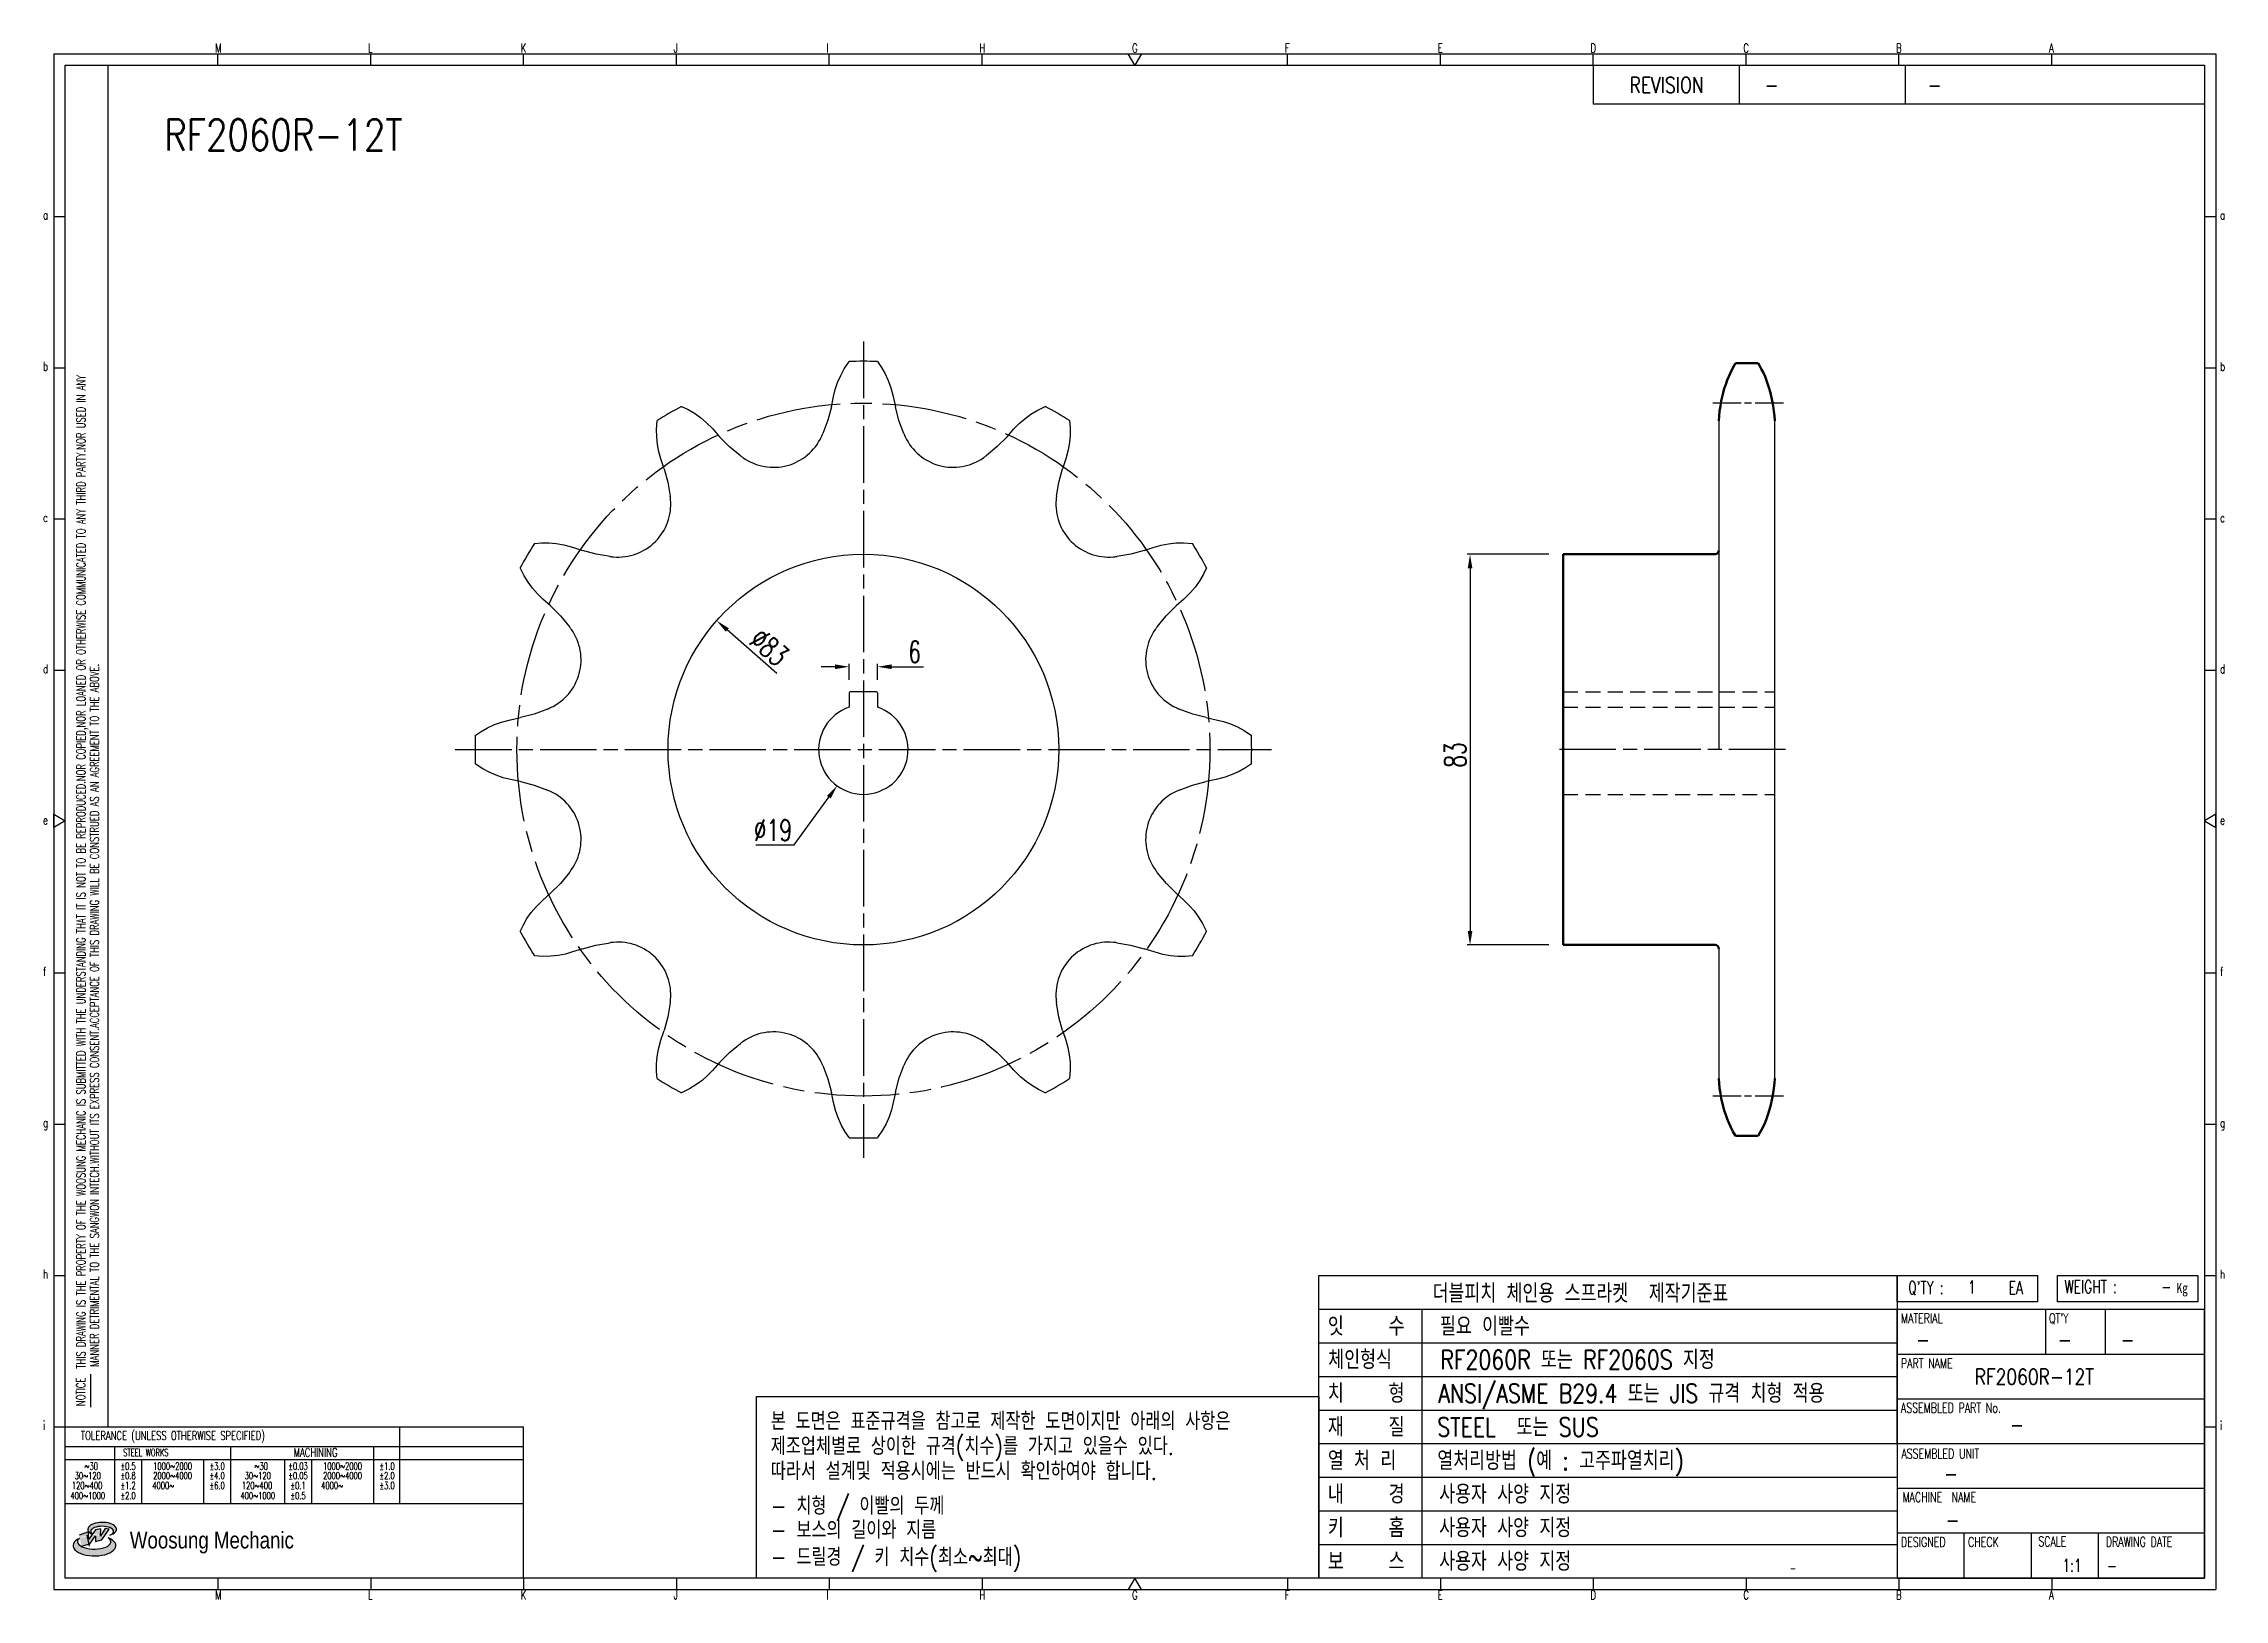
# Model space of a CAD drawing. Header units: millimetres. Extents: x 963 to 1426, y -1904 to -1573.
import ezdxf
from ezdxf.enums import TextEntityAlignment as Align

# ---------------------------------------------------------------- set-up
doc = ezdxf.new("R2010")
doc.units = ezdxf.units.MM
for name, pattern in [('AM_ISO08W050', [18, 12, -1.5, 3, -1.5]), ('AM_ISO08W050x2', [9, 6, -0.75, 1.5, -0.75]), ('HIDDEN', [9.525, 6.35, -3.175])]:
    doc.linetypes.add(name, pattern=pattern)
for name, color, linetype, lineweight in [('AM_0', 7, 'Continuous', 50), ('CEN1', 1, 'AM_ISO08W050', 25), ('PEN_RF1', 6, 'AM_ISO08W050x2', 25)]:
    doc.layers.add(name, color=color, linetype=linetype, lineweight=lineweight)
for name, color, linetype in [('HIDDEN_RF1', 3, 'HIDDEN'), ('S-DIM', 7, 'Continuous'), ('TITLE', 7, 'Continuous'), ('도면레이아웃', 7, 'Continuous')]:
    doc.layers.add(name, color=color, linetype=linetype)
doc.styles.add('HAN', font='ROMANS.shx', dxfattribs={"width": 0.7, "bigfont": 'whgtxt.shx'})
doc.styles.add('HKD_ST2', font='romans.shx', dxfattribs={"width": 0.7, "height": 4, "bigfont": '@extfont2.shx'})
doc.styles.add('HSG', font='SIMPLEX.shx', dxfattribs={"width": 0.7, "bigfont": 'HSG.shx'})
doc.styles.add('ROMANS', font='romans.shx', dxfattribs={"width": 0.7, "bigfont": 'whgtxt.shx'})
doc.styles.add('SLDTEXTSTYLE4', font='arial.ttf', dxfattribs={"width": 0.8})
doc.dimstyles.new('RF-S3', dxfattribs={"dimscale": 3, "dimtxt": 1.5, "dimasz": 1, "dimexe": 0.2, "dimexo": 1, "dimgap": 0.3, "dimtad": 1, "dimtoh": 1, "dimdec": 1, "dimrnd": 0.01, "dimzin": 9, "dimdsep": 46, "dimtxsty": 'HSG', "dimcen": 0, "dimclrd": 1, "dimclre": 1, "dimclrt": 150, "dimazin": 2, "dimtp": 1, "dimtm": 1, "dimtfac": 0.5, "dimtdec": 1, "dimtofl": 0, "dimtmove": 0, "dimatfit": 3, "dimfxl": 0, "dimtvp": 1, "dimtolj": 2, "dimlwd": -1, "dimlwe": -1, "dimarcsym": 0})

# ---------------------------------------------------------------- blocks, each defined once
blk = doc.blocks.new('SUYWSHJH')
at = {"layer": '도면레이아웃'}
h = blk.add_hatch(color=10, dxfattribs=at)
h.paths.add_polyline_path([(1.544, 35.177), (1.554, 34.966), (1.779, 35.034), (2.054, 35.422), (1.908, 35.446), (1.728, 35.167), (1.741, 35.439), (1.547, 35.405), (1.292, 35.041), (1.295, 35.33), (0.943, 35.208), (1.03, 34.8), (1.336, 34.885)])
edge = h.paths.add_edge_path()
edge.add_ellipse((1.795, 35.421), major_axis=(-0.53, 0), ratio=0.487785, start_angle=122.36065, end_angle=403.39574)
edge.add_line((1.411, 35.244), (1.419, 35.261))
edge.add_ellipse((1.798, 35.344), major_axis=(-0.423, 0), ratio=0.444396, start_angle=131.58977, end_angle=386.19408, ccw=False)
edge = h.paths.add_edge_path()
edge.add_ellipse((1.512, 34.815), major_axis=(-0.793, 0), ratio=0.480113, start_angle=314.67633, end_angle=590.85213)
edge.add_ellipse((1.501, 34.958), major_axis=(-0.62, 0), ratio=0.43311, start_angle=331.7024, end_angle=574.42495, ccw=False)
for p, q in [((0, 90.118), (80.15, 90.118)), ((0, 90.118), (0, 33.191)), ((6.089, 89.693), (6.089, 90.118)), ((11.753, 89.693), (11.753, 90.118)), ((17.418, 89.693), (17.418, 90.118)), ((23.082, 89.693), (23.082, 90.118)), ((28.746, 89.693), (28.746, 90.118)), ((34.411, 89.693), (34.411, 90.118)), ((45.739, 89.693), (45.739, 90.118)), ((51.404, 89.693), (51.404, 90.118)), ((57.068, 89.693), (57.068, 90.118)), ((62.732, 89.693), (62.732, 90.118)), ((68.397, 89.693), (68.397, 90.118)), ((74.061, 89.693), (74.061, 90.118)), ((80.15, 90.118), (80.15, 33.191)), ((0, 84.085), (0.425, 84.085)), ((79.725, 84.085), (80.15, 84.085)), ((0, 78.478), (0.425, 78.478)), ((79.725, 78.478), (80.15, 78.478)), ((0, 72.87), (0.425, 72.87)), ((79.725, 72.87), (80.15, 72.87)), ((0, 67.262), (0.425, 67.262)), ((79.725, 67.262), (80.15, 67.262)), ((0, 56.047), (0.425, 56.047)), ((79.725, 56.047), (80.15, 56.047)), ((0, 50.439), (0.425, 50.439)), ((79.725, 50.439), (80.15, 50.439)), ((0, 44.832), (0.425, 44.832)), ((79.725, 44.832), (80.15, 44.832)), ((1.377, 39.947), (1.377, 41.174)), ((0, 39.224), (0.425, 39.224)), ((79.725, 39.224), (80.15, 39.224)), ((0, 33.191), (80.15, 33.191)), ((6.089, 33.616), (6.089, 33.191)), ((11.753, 33.616), (11.753, 33.191)), ((17.418, 33.616), (17.418, 33.191)), ((23.082, 33.616), (23.082, 33.191)), ((28.746, 33.616), (28.746, 33.191)), ((34.411, 33.616), (34.411, 33.191)), ((45.739, 33.616), (45.739, 33.191)), ((51.404, 33.616), (51.404, 33.191)), ((57.068, 33.616), (57.068, 33.191)), ((62.732, 33.616), (62.732, 33.191)), ((68.397, 33.616), (68.397, 33.191)), ((74.061, 33.616), (74.061, 33.191))]:
    blk.add_line(p, q)
at = {"color": 2}
for p, q in [((2.017, 39.224), (2.017, 89.693)), ((0.425, 39.224), (17.418, 39.224)), ((12.816, 39.224), (12.816, 36.382)), ((17.418, 33.616), (17.418, 39.224)), ((0.425, 38.487), (17.418, 38.487)), ((0.425, 38.012), (17.418, 38.012)), ((2.257, 38.487), (2.257, 36.382)), ((3.257, 38.012), (3.257, 36.382)), ((5.557, 38.012), (5.557, 36.382)), ((6.557, 38.5), (6.557, 36.382)), ((8.557, 38.012), (8.557, 36.382)), ((9.557, 38.026), (9.557, 36.382)), ((11.857, 38.487), (11.857, 36.382)), ((0.425, 36.382), (17.418, 36.382))]:
    blk.add_line(p, q, dxfattribs=at)
at = {"color": 6, "ltscale": 0.5}
for p, q in [((57.068, 89.693), (57.068, 88.246)), ((62.47, 89.693), (62.47, 88.246)), ((68.635, 89.693), (68.635, 88.246)), ((79.725, 88.246), (57.068, 88.246)), ((68.336, 38.59), (68.336, 43.563)), ((79.725, 43.563), (68.336, 43.563)), ((73.827, 43.563), (73.827, 41.905)), ((76.037, 43.563), (76.037, 41.905)), ((79.725, 38.59), (79.725, 43.563)), ((79.725, 41.905), (68.336, 41.905)), ((79.725, 40.248), (68.336, 40.248)), ((68.336, 38.59), (68.336, 33.616)), ((79.725, 38.59), (68.336, 38.59)), ((79.725, 33.616), (79.725, 38.59)), ((79.725, 36.932), (68.336, 36.932)), ((79.725, 35.274), (68.336, 35.274)), ((70.822, 33.616), (70.822, 35.274)), ((73.309, 33.616), (73.309, 35.274)), ((75.796, 33.616), (75.796, 35.274)), ((68.336, 33.616), (79.725, 33.616))]:
    blk.add_line(p, q, dxfattribs=at)
for points in [[(40.075, 89.693), (39.83, 90.118), (40.32, 90.118)], [(0.425, 89.693), (79.725, 89.693), (79.725, 33.616), (0.425, 33.616)], [(0.425, 61.679), (0, 61.433), (0, 61.924)], [(79.725, 61.679), (80.15, 61.433), (80.15, 61.924)], [(40.075, 33.616), (39.83, 33.191), (40.32, 33.191)]]:
    blk.add_lwpolyline(points, close=True)
at = {"layer": 'TITLE', "color": 20}
for p, q in [((68.336, 43.851), (68.336, 44.826)), ((68.336, 44.826), (73.54, 44.826)), ((73.54, 44.826), (73.54, 43.851)), ((74.277, 43.851), (74.277, 44.826)), ((74.277, 44.826), (79.481, 44.826)), ((79.481, 44.826), (79.481, 43.851)), ((73.54, 43.851), (68.336, 43.851)), ((79.481, 43.851), (74.277, 43.851))]:
    blk.add_line(p, q, dxfattribs=at)
at = {"layer": '도면레이아웃'}
for p, q in [((1.295, 35.33), (0.943, 35.208)), ((1.03, 34.8), (1.336, 34.885)), ((1.224, 35.208), (1.311, 34.8)), ((1.224, 35.208), (1.224, 35.208)), ((1.547, 35.405), (1.292, 35.041)), ((1.292, 35.041), (1.295, 35.33)), ((1.336, 34.885), (1.544, 35.177)), ((1.419, 35.261), (1.411, 35.244)), ((1.544, 35.177), (1.554, 34.966)), ((1.741, 35.439), (1.547, 35.405)), ((1.554, 34.966), (1.779, 35.034)), ((1.908, 35.446), (1.728, 35.167)), ((1.728, 35.167), (1.741, 35.439)), ((1.779, 35.034), (2.054, 35.422)), ((2.054, 35.422), (1.908, 35.446))]:
    blk.add_line(p, q, dxfattribs=at)
for centre, major_axis, ratio, start_param, end_param in [((1.795, 35.421), (-0.53, 0), 0.487785, 2.135596, 7.040584), ((1.512, 34.815), (-0.793, 0), 0.480113, 5.492138, 10.312315), ((1.501, 34.958), (-0.62, 0), 0.43311, 5.789299, 10.025607), ((1.798, 35.344), (-0.423, 0), 0.444396, 2.296675, 6.740358)]:
    blk.add_ellipse(centre, major_axis=major_axis, ratio=ratio, start_param=start_param, end_param=end_param, dxfattribs=at)
at = {"color": 4, "style": 'HKD_ST2', "width": 0.7}
for s, p in [('M', (5.988, 90.164)), ('L', (11.652, 90.164)), ('K', (17.316, 90.164)), ('J', (22.981, 90.164)), ('I', (28.645, 90.164)), ('H', (34.309, 90.164)), ('G', (39.974, 90.164)), ('F', (45.638, 90.164)), ('E', (51.302, 90.164)), ('D', (56.967, 90.164)), ('C', (62.631, 90.164)), ('B', (68.295, 90.164)), ('A', (73.96, 90.164)), ('a', (-0.395, 83.976)), ('a', (80.305, 83.97)), ('b', (-0.395, 78.368)), ('b', (80.305, 78.362)), ('c', (-0.395, 72.76)), ('c', (80.305, 72.754)), ('d', (-0.395, 67.153)), ('d', (80.305, 67.147)), ('e', (-0.395, 61.545)), ('e', (80.305, 61.539)), ('f', (-0.395, 55.937)), ('f', (80.305, 55.931)), ('g', (-0.395, 50.33)), ('g', (80.305, 50.324)), ('h', (-0.395, 44.722)), ('h', (80.305, 44.716)), ('i', (-0.395, 39.114)), ('i', (80.305, 39.108)), ('M', (5.988, 32.824)), ('L', (11.652, 32.824)), ('K', (17.316, 32.824)), ('J', (22.981, 32.824)), ('I', (28.645, 32.824)), ('H', (34.309, 32.824)), ('G', (39.974, 32.824)), ('F', (45.638, 32.824)), ('E', (51.302, 32.824)), ('D', (56.967, 32.824)), ('C', (62.631, 32.824)), ('B', (68.295, 32.824)), ('A', (73.96, 32.824))]:
    blk.add_text(s, height=0.326, dxfattribs=at).set_placement(p)
for s, height, style, width, p in [('REVISION', 0.5806, 'HAN', 0.8, (58.415, 88.664)), ('-', 0.581, 'HAN', 0.8, (63.426, 88.664)), ('-', 0.581, 'HAN', 0.8, (69.468, 88.664)), ("Q'TY : ", 0.4746, 'HKD_ST2', 0.7, (68.743, 44.143)), ('1', 0.475, 'HKD_ST2', 0.7, (70.957, 44.165)), ('EA', 0.4746, 'HKD_ST2', 0.7, (72.464, 44.143)), ('WEIGHT : ', 0.4746, 'HKD_ST2', 0.7, (74.536, 44.176)), ('-', 0.581, 'HAN', 0.8, (69.029, 42.157)), ('-', 0.581, 'HAN', 0.8, (74.289, 42.157)), ('-', 0.581, 'HAN', 0.8, (76.623, 42.157)), ('-', 0.581, 'HAN', 0.8, (72.515, 39.013)), ('-', 0.581, 'HAN', 0.8, (70.067, 37.189)), ('-', 0.581, 'HAN', 0.8, (70.126, 35.48)), ('1:1', 0.4746, 'HKD_ST2', 0.7, (74.458, 33.848)), ('-', 0.475, 'HKD_ST2', 0.7, (76.112, 33.837))]:
    blk.add_text(s, height=height, dxfattribs=dict(style=style, width=width)).set_placement(p)
at = {"color": 2, "style": 'HKD_ST2', "width": 0.7}
for s, p in [(' THIS DRAWING IS THE PROPERTY OF THE WOOSUNG MECHANIC IS SUBMITTED WITH THE UNDERSTANDING THAT IT IS NOT TO BE REPRODUCED.NOR COPIED,NOR LOANED OR OTHERWISE COMMUNICATED TO ANY THIRD PARTY.NOR USED IN ANY', (1.173, 41.217)), ('MANNER DETRIMENTAL TO THE SANGWON INTECH.WITHOUT ITS EXPRESS CONSENT.ACCEPTANCE OF THIS DRAWING WILL BE CONSTRUED AS AN AGREEMENT TO THE ABOVE.', (1.672, 41.447))]:
    blk.add_text(s, height=0.326266, rotation=90, dxfattribs=at).set_placement(p)
at = {"style": 'HKD_ST2', "width": 0.7}
blk.add_text('-', height=0.475, dxfattribs=at).set_placement((78.499, 44.176), align=Align.RIGHT)
at = {"color": 4, "style": 'HKD_ST2', "width": 0.7}
for s, height, p in [('MATERIAL', 0.3651, (68.474, 43.425)), ("QT'Y", 0.3651, (73.965, 43.425)), ('PART NAME', 0.3651, (68.474, 41.756)), ('ASSEMBLED PART No.', 0.36511, (68.474, 40.109)), ('ASSEMBLED UNIT', 0.36511, (68.49, 38.408)), ('MACHINE  NAME', 0.36511, (68.532, 36.794)), ('DESIGNED', 0.3651, (68.474, 35.136)), ('CHECK', 0.3651, (70.961, 35.136)), ('SCALE', 0.3651, (73.566, 35.153)), ('DRAWING DATE', 0.36511, (76.071, 35.141))]:
    blk.add_text(s, height=height, dxfattribs=at).set_placement(p, align=Align.TOP_LEFT)
at = {"style": 'HKD_ST2', "width": 0.7}
blk.add_text('NOTICE', height=0.3263, rotation=90, dxfattribs=at).set_placement((1.163, 39.988))
for s, height, style, width, p in [('TOLERANCE (UNLESS OTHERWISE SPECIFIED)', 0.32627, 'HKD_ST2', 0.7, (4.417, 38.896)), ('-', 0.326, 'ROMANS', 0.65, (64.469, 33.975))]:
    blk.add_text(s, height=height, dxfattribs=dict(style=style, width=width)).set_placement(p, align=Align.MIDDLE_CENTER)
at = {"color": 4, "style": 'HKD_ST2', "width": 0.7}
for s, height, p in [('STEEL WORKS', 0.26101, (3.416, 38.268)), ('MACHINING', 0.3263, (9.707, 38.27)), ('%%P0.5', 0.261, (2.757, 37.762)), ('%%P0.8', 0.261, (2.757, 37.411)), ('%%P3.0', 0.261, (6.057, 37.762)), ('%%P4.0', 0.261, (6.057, 37.411)), ('%%P0.03', 0.261, (9.057, 37.762)), ('%%P0.05', 0.261, (9.057, 37.411)), ('%%P1.0', 0.261, (12.357, 37.762)), ('%%P2.0', 0.261, (12.357, 37.411)), ('%%P1.2', 0.261, (2.757, 37.045)), ('%%P2.0', 0.261, (2.757, 36.67)), ('%%P6.0', 0.261, (6.057, 37.045)), ('%%P0.1', 0.261, (9.057, 37.045)), ('%%P0.5', 0.261, (9.057, 36.67)), ('%%P3.0', 0.261, (12.357, 37.045))]:
    blk.add_text(s, height=height, dxfattribs=at).set_placement(p, align=Align.MIDDLE)
for s, height, p in [('30%%126120', 0.261, (1.263, 37.411)), ('%%12630', 0.261, (1.389, 37.762)), ('2000%%1264000', 0.26101, (4.407, 37.411)), ('1000%%1262000', 0.26101, (4.407, 37.762)), ('30%%126120', 0.261, (7.563, 37.411)), ('%%12630', 0.261, (7.689, 37.762)), ('2000%%1264000', 0.26101, (10.707, 37.411)), ('1000%%1262000', 0.26101, (10.707, 37.762)), ('400%%1261000', 0.26101, (1.263, 36.67)), ('120%%126400', 0.26101, (1.237, 37.045)), ('4000%%126', 0.261, (4.061, 37.045)), ('400%%1261000', 0.26101, (7.563, 36.67)), ('120%%126400', 0.26101, (7.537, 37.045)), ('4000%%126', 0.261, (10.321, 37.045))]:
    blk.add_text(s, height=height, dxfattribs=at).set_placement(p, align=Align.MIDDLE_CENTER)
at = {"color": 1, "style": 'SLDTEXTSTYLE4', "width": 0.8}
blk.add_text('Woosung Mechanic', height=0.61957, dxfattribs=at).set_placement((2.822, 34.711))
at = {"layer": 'TITLE', "width": 0.8}
blk.add_text('Kg', height=0.3789, dxfattribs=at).set_placement((78.694, 44.176))
blk = doc.blocks.new('RF20601')
at = {"color": 150}
for p, q in [((1275.22, 18.47), (1365.55, 18.47)), ((1275.22, 18.47), (1365.55, 18.47)), ((1291.34, 18.47), (1291.34, -23.5)), ((1275.22, 13.23), (1365.55, 13.23)), ((1275.22, 7.98), (1365.55, 7.98)), ((1275.22, 2.73), (1365.55, 2.73)), ((1275.22, -2.51), (1365.55, -2.51)), ((1275.22, -7.76), (1365.55, -7.76)), ((1275.22, -13), (1365.55, -13)), ((1275.22, -18.25), (1365.55, -18.25))]:
    blk.add_line(p, q, dxfattribs=at)
blk.add_lwpolyline([(1275.22, 23.72), (1365.55, 23.72), (1365.55, -23.5), (1275.22, -23.5)], close=True, dxfattribs=at)
blk.add_lwpolyline([(1187.47, 4.85), (1275.22, 4.85), (1275.22, -23.5), (1187.47, -23.5)], close=True)
at = {"color": 150, "style": 'HAN', "width": 0.8}
for s, height, p in [('더블피치 체인용 스프라켓  제작기준표', 2.9346, (1293, 19.48)), ('잇    수 ', 2.935, (1276.65, 14.34)), ('필요 이빨수', 2.935, (1294.15, 14.34)), ('체인형식 ', 2.935, (1276.72, 9.12)), ('RF2060R 또는 RF2060S 지정', 2.9346, (1294.22, 9.12)), ('치    형', 2.935, (1276.65, 3.85)), ('ANSI/ASME B29.4 또는 JIS 규격 치형 적용', 2.9346, (1293.88, 3.85)), ('재    질', 2.935, (1276.65, -1.4)), ('STEEL  또는 SUS', 2.9346, (1293.74, -1.4)), ('열처리방법 (예 : 고주파열치리)', 2.9346, (1293.74, -6.64)), ('열 처 리', 2.935, (1276.65, -6.64)), ('내    경', 2.935, (1276.65, -11.89)), ('사용자 사양 지정', 2.935, (1294.03, -11.89)), ('키    홈', 2.935, (1276.65, -17.13)), ('사용자 사양 지정', 2.935, (1294.03, -17.13)), ('보    스', 2.935, (1276.65, -22.38)), ('사용자 사양 지정', 2.935, (1294.03, -22.38))]:
    blk.add_text(s, height=height, dxfattribs=at).set_placement(p)
at = {"style": 'HAN', "width": 0.8}
for s, p in [('본 도면은 표준규격을 참고로 제작한 도면이지만 아래의 사항은', (1189.67, -0.4)), ('제조업체별로 상이한 규격(치수)를 가지고 있을수 있다.', (1189.67, -4.29)), ('따라서 설계및 적용시에는 반드시 확인하여야 합니다.', (1189.67, -8.18)), ('- 치형 / 이빨의 두께', (1189.67, -13.62)), ('- 보스의 길이와 지름', (1189.67, -17.38)), ('- 드릴경 / 키 치수(최소~최대)', (1189.67, -21.61))]:
    blk.add_text(s, height=2.7767, dxfattribs=at).set_placement(p)
blk = doc.blocks.new('*D3')
at = {"layer": 'Defpoints', "color": 0, "transparency": 16777216}
for p in [(1105.54, -1695.82), (1167.88, -1750.62)]:
    blk.add_point(p, dxfattribs=at)
at = {"layer": 'S-DIM', "color": 1, "transparency": 16777216}
blk.add_line((1118.3, -1707.04), (1107.79, -1697.8), dxfattribs=at)
blk.add_solid([(1108.12, -1697.42), (1107.46, -1698.17), (1105.54, -1695.82)], dxfattribs=at)
at = {"layer": 'S-DIM', "color": 150, "transparency": 16777216, "insert": (1116.72, -1701.46), "char_height": 4.5, "attachment_point": 5, "rotation": 318.6842, "style": 'HSG'}
blk.add_mtext('\\A2;∅83', dxfattribs=at)
blk = doc.blocks.new('*D4')
at = {"layer": 'Defpoints', "color": 0, "transparency": 16777216}
for p in [(1139.71, -1705.61), (1133.71, -1711.39), (1139.71, -1711.39)]:
    blk.add_point(p, dxfattribs=at)
at = {"layer": 'S-DIM', "color": 1, "transparency": 16777216}
for p, q in [((1133.71, -1708.39), (1133.71, -1705.01)), ((1139.71, -1708.39), (1139.71, -1705.01)), ((1130.71, -1705.61), (1127.71, -1705.61)), ((1142.71, -1705.61), (1149.46, -1705.61))]:
    blk.add_line(p, q, dxfattribs=at)
for points in [[(1130.71, -1705.11), (1130.71, -1706.11), (1133.71, -1705.61)], [(1142.71, -1705.11), (1142.71, -1706.11), (1139.71, -1705.61)]]:
    blk.add_solid(points, dxfattribs=at)
at = {"layer": 'S-DIM', "color": 150, "transparency": 16777216, "insert": (1147.58, -1702.46), "char_height": 4.5, "attachment_point": 5, "style": 'HSG'}
blk.add_mtext('\\A2;6', dxfattribs=at)
blk = doc.blocks.new('*D5')
at = {"layer": 'Defpoints', "color": 0, "transparency": 16777216}
for p in [(1142.29, -1715.53), (1131.12, -1730.9)]:
    blk.add_point(p, dxfattribs=at)
at = {"layer": 'S-DIM', "color": 1, "transparency": 16777216}
for p, q in [((1121.99, -1743.47), (1129.36, -1733.33)), ((1113.89, -1743.47), (1121.99, -1743.47))]:
    blk.add_line(p, q, dxfattribs=at)
blk.add_solid([(1128.95, -1733.04), (1129.76, -1733.62), (1131.12, -1730.9)], dxfattribs=at)
at = {"layer": 'S-DIM', "color": 150, "transparency": 16777216, "insert": (1117.49, -1740.32), "char_height": 4.5, "attachment_point": 5, "style": 'HSG'}
blk.add_mtext('\\A2;∅19', dxfattribs=at)
blk = doc.blocks.new('*D6')
at = {"layer": 'Defpoints', "color": 0, "transparency": 16777216}
for p in [(1285.36, -1681.72), (1265.61, -1764.72), (1285.36, -1764.72)]:
    blk.add_point(p, dxfattribs=at)
at = {"layer": 'S-DIM', "color": 1, "transparency": 16777216}
for p, q in [((1282.36, -1681.72), (1265.01, -1681.72)), ((1265.61, -1684.72), (1265.61, -1761.72)), ((1282.36, -1764.72), (1265.01, -1764.72))]:
    blk.add_line(p, q, dxfattribs=at)
for points in [[(1265.11, -1684.72), (1266.11, -1684.72), (1265.61, -1681.72)], [(1265.11, -1761.72), (1266.11, -1761.72), (1265.61, -1764.72)]]:
    blk.add_solid(points, dxfattribs=at)
at = {"layer": 'S-DIM', "color": 150, "transparency": 16777216, "insert": (1262.46, -1724.38), "char_height": 4.5, "attachment_point": 5, "rotation": 90, "style": 'HSG'}
blk.add_mtext('\\A2;83', dxfattribs=at)

msp = doc.modelspace()

# ---------------------------------------------------------------- linework, layer by layer
for p, q in [((1129.91, -1650.38), (1130.35, -1648.23)), ((1143.06, -1648.23), (1143.51, -1650.38)), ((1318.46, -1653.34), (1318.46, -1723.22)), ((1330.36, -1793.09), (1330.36, -1653.34)), ((1104.72, -1655.1), (1106.17, -1656.74)), ((1167.24, -1656.74), (1168.7, -1655.1)), ((1094.4, -1663.53), (1093.71, -1661.45)), ((1179.7, -1661.45), (1179.01, -1663.53)), ((1074.94, -1680.22), (1077.02, -1680.91)), ((1196.39, -1680.91), (1198.47, -1680.22)), ((1070.23, -1692.68), (1068.59, -1691.23)), ((1204.83, -1691.23), (1203.19, -1692.68)), ((1133.71, -1711.12), (1133.71, -1714.2)), ((1139.51, -1710.92), (1133.91, -1710.92)), ((1139.71, -1711.12), (1139.71, -1714.2)), ((1061.72, -1716.86), (1063.87, -1716.42)), ((1209.55, -1716.42), (1211.69, -1716.86)), ((1063.87, -1730.02), (1061.72, -1729.57)), ((1211.69, -1729.57), (1209.55, -1730.02)), ((1068.59, -1755.21), (1070.23, -1753.75)), ((1203.19, -1753.75), (1204.83, -1755.21)), ((1077.02, -1765.53), (1074.94, -1766.21)), ((1198.47, -1766.21), (1196.39, -1765.53)), ((1318.46, -1765.52), (1318.46, -1793.09)), ((1093.71, -1784.98), (1094.4, -1782.9)), ((1179.01, -1782.9), (1179.7, -1784.98)), ((1106.17, -1789.7), (1104.72, -1791.34)), ((1168.7, -1791.34), (1167.24, -1789.7)), ((1130.35, -1798.2), (1129.91, -1796.06)), ((1143.51, -1796.06), (1143.06, -1798.2))]:
    msp.add_line(p, q)
for points in [[(1130.35, -1648.23), (1130.74, -1646.7), (1131.24, -1645.21), (1131.89, -1643.74), (1132.65, -1642.35), (1133.71, -1640.77)], [(1139.7, -1640.77), (1140.57, -1642.03), (1141.34, -1643.37), (1142.01, -1644.82), (1142.57, -1646.33), (1143.06, -1648.23)], [(1093.71, -1661.45), (1093.28, -1659.93), (1092.97, -1658.39), (1092.8, -1656.8), (1092.76, -1655.21), (1092.89, -1653.32)], [(1098.08, -1650.32), (1099.46, -1650.98), (1100.8, -1651.75), (1102.1, -1652.67), (1103.34, -1653.7), (1104.72, -1655.1)], [(1129.91, -1650.38), (1129.16, -1653.25), (1128.09, -1656.09)], [(1145.32, -1656.09), (1144.27, -1653.29), (1143.51, -1650.38)], [(1168.7, -1655.1), (1169.8, -1653.96), (1170.98, -1652.93), (1172.27, -1651.98), (1173.63, -1651.15), (1175.33, -1650.32)], [(1180.53, -1653.32), (1180.65, -1654.84), (1180.64, -1656.39), (1180.5, -1657.98), (1180.22, -1659.56), (1179.7, -1661.45)], [(1110.6, -1660.78), (1108.29, -1658.88), (1106.17, -1656.74)], [(1167.24, -1656.74), (1165.16, -1658.85), (1162.81, -1660.78)], [(1094.4, -1663.53), (1095.19, -1666.4), (1095.69, -1669.39)], [(1177.73, -1669.39), (1178.22, -1666.44), (1179.01, -1663.53)], [(1066.81, -1679.4), (1068.33, -1679.28), (1069.88, -1679.28), (1071.47, -1679.42), (1073.05, -1679.7), (1074.94, -1680.22)], [(1082.88, -1682.2), (1079.93, -1681.71), (1077.02, -1680.91)], [(1196.39, -1680.91), (1193.53, -1681.7), (1190.53, -1682.2)], [(1198.47, -1680.22), (1199.99, -1679.79), (1201.53, -1679.48), (1203.12, -1679.31), (1204.71, -1679.27), (1206.61, -1679.4)], [(1068.59, -1691.23), (1067.45, -1690.13), (1066.42, -1688.95), (1065.47, -1687.65), (1064.64, -1686.3), (1063.81, -1684.59)], [(1209.61, -1684.59), (1208.95, -1685.97), (1208.17, -1687.31), (1207.25, -1688.61), (1206.22, -1689.85), (1204.83, -1691.23)], [(1070.23, -1692.68), (1072.34, -1694.77), (1074.27, -1697.11)], [(1199.14, -1697.11), (1201.04, -1694.8), (1203.19, -1692.68)], [(1054.26, -1720.22), (1055.52, -1719.35), (1056.86, -1718.59), (1058.31, -1717.91), (1059.82, -1717.36), (1061.72, -1716.86)], [(1069.58, -1714.6), (1066.78, -1715.66), (1063.87, -1716.42)], [(1209.55, -1716.42), (1206.68, -1715.67), (1203.83, -1714.6)], [(1211.69, -1716.86), (1213.23, -1717.25), (1214.71, -1717.75), (1216.18, -1718.4), (1217.58, -1719.16), (1219.15, -1720.22)], [(1061.72, -1729.57), (1060.19, -1729.19), (1058.7, -1728.68), (1057.23, -1728.04), (1055.84, -1727.28), (1054.26, -1726.21)], [(1219.15, -1726.21), (1217.89, -1727.08), (1216.55, -1727.85), (1215.1, -1728.52), (1213.59, -1729.08), (1211.69, -1729.57)], [(1063.87, -1730.02), (1066.74, -1730.76), (1069.58, -1731.83)], [(1203.83, -1731.83), (1206.63, -1730.78), (1209.55, -1730.02)], [(1074.27, -1749.32), (1072.37, -1751.63), (1070.23, -1753.75)], [(1203.19, -1753.75), (1201.08, -1751.67), (1199.14, -1749.32)], [(1063.81, -1761.84), (1064.47, -1760.46), (1065.24, -1759.13), (1066.16, -1757.82), (1067.19, -1756.59), (1068.59, -1755.21)], [(1204.83, -1755.21), (1205.96, -1756.31), (1206.99, -1757.49), (1207.94, -1758.78), (1208.77, -1760.14), (1209.61, -1761.84)], [(1077.02, -1765.53), (1079.89, -1764.74), (1082.88, -1764.24)], [(1190.53, -1764.24), (1193.48, -1764.73), (1196.39, -1765.53)], [(1074.94, -1766.21), (1073.42, -1766.65), (1071.88, -1766.95), (1070.29, -1767.13), (1068.7, -1767.17), (1066.81, -1767.04)], [(1206.61, -1767.04), (1205.08, -1767.16), (1203.54, -1767.15), (1201.95, -1767.01), (1200.36, -1766.73), (1198.47, -1766.21)], [(1095.69, -1777.04), (1095.2, -1779.99), (1094.4, -1782.9)], [(1179.01, -1782.9), (1178.23, -1780.04), (1177.73, -1777.04)], [(1092.89, -1793.12), (1092.77, -1791.59), (1092.77, -1790.05), (1092.91, -1788.46), (1093.19, -1786.87), (1093.71, -1784.98)], [(1106.17, -1789.7), (1108.26, -1787.59), (1110.6, -1785.65)], [(1162.81, -1785.65), (1165.12, -1787.55), (1167.24, -1789.7)], [(1179.7, -1784.98), (1180.14, -1786.5), (1180.44, -1788.04), (1180.62, -1789.63), (1180.66, -1791.22), (1180.53, -1793.12)], [(1104.72, -1791.34), (1103.62, -1792.47), (1102.44, -1793.5), (1101.14, -1794.45), (1099.79, -1795.28), (1098.08, -1796.12)], [(1128.09, -1790.34), (1129.15, -1793.14), (1129.91, -1796.06)], [(1143.51, -1796.06), (1144.25, -1793.19), (1145.32, -1790.34)], [(1175.33, -1796.12), (1173.95, -1795.46), (1172.62, -1794.68), (1171.31, -1793.76), (1170.08, -1792.73), (1168.7, -1791.34)], [(1133.71, -1805.66), (1132.84, -1804.4), (1132.08, -1803.06), (1131.4, -1801.61), (1130.85, -1800.1), (1130.35, -1798.2)], [(1143.06, -1798.2), (1142.68, -1799.74), (1142.17, -1801.22), (1141.53, -1802.69), (1140.76, -1804.09), (1139.7, -1805.66)]]:
    msp.add_lwpolyline(points)
msp.add_circle((1136.71, -1723.22), 41.5)
for centre, radius, start, end in [((1136.71, -1723.22), 82.5, 87.9176, 92.0824), ((1136.71, -1723.22), 82.5, 117.9176, 122.0824), ((1136.71, -1723.22), 82.5, 57.9176, 62.0824), ((1117.63, -1652.03), 11.21, 235, 335), ((1101.51, -1644.51), 28.99, 335, 336.4619), ((1171.9, -1644.51), 28.99, 203.5381, 205), ((1155.78, -1652.03), 11.21, 205, 305), ((1127.83, -1637.46), 28.99, 233.5381, 235), ((1145.58, -1637.46), 28.99, 305, 306.4619), ((1084.59, -1671.1), 11.21, 265, 5), ((1066.88, -1672.65), 28.99, 5, 6.4619), ((1188.82, -1671.1), 11.21, 175, 275), ((1206.54, -1672.65), 28.99, 173.5381, 175), ((1136.71, -1723.22), 82.5, 147.9176, 152.0824), ((1136.71, -1723.22), 82.5, 27.9176, 32.0824), ((1086.14, -1653.39), 28.99, 263.5381, 265), ((1187.27, -1653.39), 28.99, 275, 276.4619), ((1065.52, -1704.14), 11.21, 295, 35), ((1050.95, -1714.34), 28.99, 35, 36.4619), ((1207.89, -1704.14), 11.21, 145, 245), ((1222.46, -1714.34), 28.99, 143.5381, 145), ((1058, -1688.02), 28.99, 293.5381, 295), ((1136.71, -1723.22), 9.5, 108.4085, 71.5915), ((1133.91, -1711.12), 0.2, 90, 180), ((1139.51, -1711.12), 0.2, 0, 90), ((1215.41, -1688.02), 28.99, 245, 246.4619), ((1136.71, -1723.22), 82.5, 177.9176, 182.0824), ((1136.71, -1723.22), 82.5, 357.9176, 2.0824), ((1058, -1758.41), 28.99, 65, 66.4619), ((1065.52, -1742.29), 11.21, 325, 65), ((1207.89, -1742.29), 11.21, 115, 215), ((1215.41, -1758.41), 28.99, 113.5381, 115), ((1050.95, -1732.09), 28.99, 323.5381, 325), ((1222.46, -1732.09), 28.99, 215, 216.4619), ((1136.71, -1723.22), 82.5, 207.9176, 212.0824), ((1086.14, -1793.05), 28.99, 95, 96.4619), ((1084.59, -1775.33), 11.21, 355, 95), ((1188.82, -1775.33), 11.21, 85, 185), ((1187.27, -1793.05), 28.99, 83.5381, 85), ((1136.71, -1723.22), 82.5, 327.9176, 332.0824), ((1066.88, -1773.78), 28.99, 353.5381, 355), ((1206.54, -1773.78), 28.99, 185, 186.4619), ((1117.63, -1794.4), 11.21, 25, 125), ((1155.78, -1794.4), 11.21, 55, 155), ((1127.83, -1808.97), 28.99, 125, 126.4619), ((1145.58, -1808.97), 28.99, 53.5381, 55), ((1101.51, -1801.92), 28.99, 23.5381, 25), ((1171.9, -1801.92), 28.99, 155, 156.4619), ((1136.71, -1723.22), 82.5, 237.9176, 242.0824), ((1136.71, -1723.22), 82.5, 297.9176, 302.0824), ((1136.71, -1723.22), 82.5, 267.9176, 272.0824)]:
    msp.add_arc(centre, radius, start, end)
at = {"layer": 'AM_0'}
for p, q in [((1322.03, -1641.14), (1326.79, -1641.14)), ((1319.37, -1647.45), (1318.99, -1649.13)), ((1329.83, -1649.13), (1329.45, -1647.45)), ((1285.36, -1681.72), (1317.66, -1681.72)), ((1285.36, -1681.72), (1285.36, -1764.72)), ((1285.36, -1764.72), (1317.66, -1764.72)), ((1319.37, -1798.98), (1318.99, -1797.31)), ((1329.83, -1797.31), (1329.45, -1798.98)), ((1322.03, -1805.29), (1326.79, -1805.29))]:
    msp.add_line(p, q, dxfattribs=at)
for points in [[(1322.03, -1641.14), (1321.46, -1642.1), (1320.91, -1643.15), (1320.56, -1643.93), (1320.23, -1644.75), (1319.92, -1645.62), (1319.63, -1646.52), (1319.37, -1647.45)], [(1329.45, -1647.45), (1329.19, -1646.53), (1328.91, -1645.65), (1328.61, -1644.8), (1328.28, -1643.98), (1327.93, -1643.19), (1327.56, -1642.46), (1327.18, -1641.78), (1326.79, -1641.14)], [(1318.46, -1653.34), (1318.53, -1652.34), (1318.64, -1651.3), (1318.8, -1650.22), (1318.99, -1649.13)], [(1329.83, -1649.13), (1330.02, -1650.21), (1330.17, -1651.28), (1330.29, -1652.32), (1330.36, -1653.34)], [(1318.46, -1793.09), (1318.53, -1794.1), (1318.64, -1795.13), (1318.8, -1796.21), (1318.99, -1797.31)], [(1329.83, -1797.31), (1330.02, -1796.22), (1330.17, -1795.16), (1330.29, -1794.11), (1330.36, -1793.09)], [(1322.03, -1805.29), (1321.46, -1804.34), (1320.91, -1803.28), (1320.56, -1802.51), (1320.23, -1801.68), (1319.92, -1800.81), (1319.63, -1799.92), (1319.37, -1798.98)], [(1329.45, -1798.98), (1329.19, -1799.9), (1328.91, -1800.79), (1328.61, -1801.63), (1328.28, -1802.46), (1327.93, -1803.24), (1327.56, -1803.98), (1327.18, -1804.66), (1326.79, -1805.29)]]:
    msp.add_lwpolyline(points, dxfattribs=at)
for centre, start, end in [((1317.66, -1680.92), 270, 360), ((1317.66, -1765.52), 0, 90)]:
    msp.add_arc(centre, 0.8, start, end, dxfattribs=at)
at = {"layer": 'CEN1', "color": 1, "linetype": 'AM_ISO08W050x2', "ltscale": 2}
for p, q in [((1136.71, -1636.52), (1136.71, -1809.91)), ((1050.01, -1723.22), (1223.4, -1723.22)), ((1332.61, -1723.22), (1283.11, -1723.22))]:
    msp.add_line(p, q, dxfattribs=at)
at = {"layer": 'HIDDEN_RF1', "ltscale": 0.5}
for p, q in [((1285.36, -1710.92), (1330.36, -1710.92)), ((1285.36, -1714.2), (1330.36, -1714.2)), ((1285.36, -1732.72), (1330.36, -1732.72))]:
    msp.add_line(p, q, dxfattribs=at)
at = {"layer": 'PEN_RF1'}
for p, q in [((1332.18, -1649.61), (1316.64, -1649.61)), ((1332.18, -1796.82), (1316.64, -1796.82))]:
    msp.add_line(p, q, dxfattribs=at)
at = {"layer": 'PEN_RF1', "ltscale": 3}
msp.add_circle((1136.71, -1723.22), 73.61, dxfattribs=at)

# ---------------------------------------------------------------- block references
for name, p, xscale, yscale, zscale in [('SUYWSHJH', (964.69, -2091.89), 5.731689599999998, 5.731689599999998, 5.731689599999998), ('RF20601', (-501.87, -1867.24), 1.3608, 1.3608, 1.3608)]:
    msp.add_blockref(name, p, dxfattribs=dict(xscale=xscale, yscale=yscale, zscale=zscale))

# ---------------------------------------------------------------- texts
at = {"style": 'HAN', "width": 0.8}
for height, p in [(6.6557, (988.13, -1595.96)), (3.3279, (1372.83, -1858.12))]:
    msp.add_text('RF2060R-12T', height=height, dxfattribs=at).set_placement(p)

# ---------------------------------------------------------------- dimensions: what is measured, and where the dimension line sits
at = {"layer": 'S-DIM'}
dim = msp.add_linear_dim(base=(1265.61, -1764.72), p1=(1285.36, -1681.72), p2=(1285.36, -1764.72), angle=90, dimstyle='RF-S3', dxfattribs=at)
dim.commit()
dim.dimension.update_dxf_attribs({"geometry": '*D6', "text_midpoint": (1265.61, -1724.38), "dimtype": 128})
for p1, p2, picture, middle in [((1167.88, -1750.62), (1105.54, -1695.82), '*D3', (1114.64, -1703.82)), ((1142.29, -1715.53), (1131.12, -1730.9), '*D5', (1117.49, -1743.47))]:
    dim = msp.add_diameter_dim_2p(p1=p1, p2=p2, dimstyle='RF-S3', dxfattribs=at)
    dim.commit()
    dim.dimension.update_dxf_attribs({"geometry": picture, "text_midpoint": middle, "dimtype": 131})
dim = msp.add_linear_dim(base=(1139.71, -1705.61), p1=(1133.71, -1711.39), p2=(1139.71, -1711.39), dimstyle='RF-S3', dxfattribs=at)
dim.commit()
dim.dimension.update_dxf_attribs({"geometry": '*D4', "text_midpoint": (1147.58, -1705.61), "dimtype": 128})

doc.saveas('drawing.dxf')
